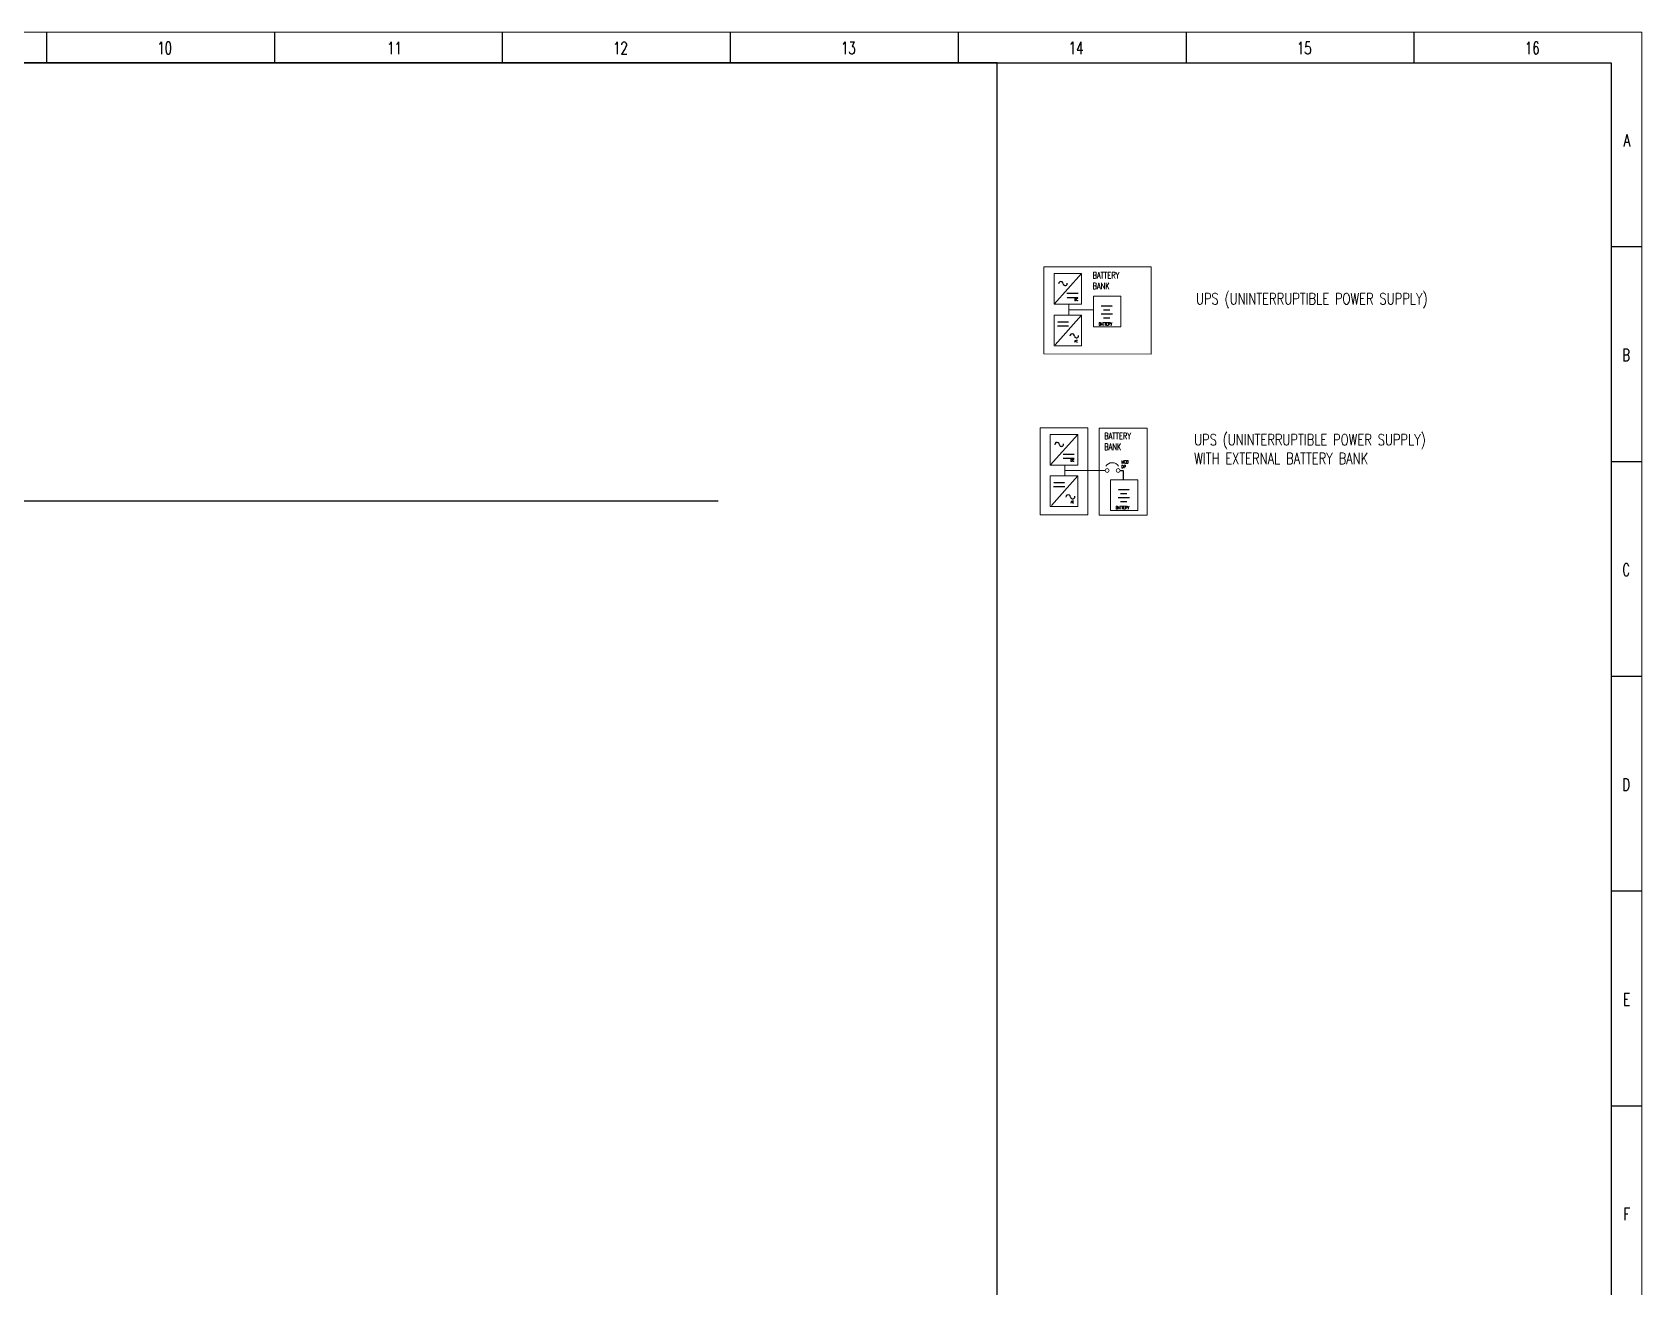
# Model space of a CAD drawing. Header units: millimetres. Extents: x 9457918 to 13593166, y 4220846 to 4815071.
# Drawn here: x 9927343 to 10298322, y 4525796 to 4815071 of the extents above; entities that cross this region are included whole.
import ezdxf

# ---------------------------------------------------------------- set-up
doc = ezdxf.new("R2010")
doc.units = ezdxf.units.MM
doc.linetypes.add('HIDDEN2', pattern=[0.1875, 0.125, -0.0625])
for name, color, linetype in [('BORDER', 7, 'Continuous'), ('FREE-TEXT', 7, 'Continuous'), ('TEG BORDER', 7, 'Continuous')]:
    doc.layers.add(name, color=color, linetype=linetype)
doc.styles.get("Standard").update_dxf_attribs({"font": 'romanc.SHX', "width": 0.75, "bigfont": 'hztxt.shx'})
doc.styles.add('TEG BORDER', font='txt_qlt.shx', dxfattribs={"width": 0.7, "bigfont": 'hztxt.shx'})

# ---------------------------------------------------------------- blocks, each defined once
blk = doc.blocks.new('TEG BORDER A2')
for p, q in [((334.12, 420), (334.12, 415)), ((371.25, 420), (371.25, 415)), ((408.37, 420), (408.37, 415)), ((445.5, 420), (445.5, 415)), ((482.62, 420), (482.62, 415)), ((519.75, 420), (519.75, 415)), ((556.87, 420), (556.87, 415)), ((594, 385), (589, 385)), ((594, 350), (589, 350)), ((594, 315), (589, 315)), ((594, 280), (589, 280)), ((594, 245), (589, 245))]:
    blk.add_line(p, q)
at = {"linetype": 'Continuous'}
blk.add_line((489, 415), (5, 415), dxfattribs=at)
at = {"color": 5, "lineweight": 15}
blk.add_lwpolyline([(0, 420), (594, 420), (594, 0), (0, 0)], close=True, dxfattribs=at)
blk.add_lwpolyline([(5, 415), (589, 415), (589, 5), (5, 5)], close=True)
at = {"layer": 'TEG BORDER'}
blk.add_line((489, 116), (489, 415), dxfattribs=at)
at = {"char_height": 2, "width": 2, "style": 'TEG BORDER'}
for s, insert, attachment_point in [('\\pi2.2204e-016;10', (352.17, 418.41), 1), ('\\pi0.3;11', (389.3, 418.41), 1), ('\\pi2.2204e-016;12', (426.42, 418.41), 1), ('\\pi2.2204e-016;13', (463.55, 418.41), 1), ('\\pi-0.033333;14', (500.67, 418.41), 1), ('\\pi2.2204e-016;15', (537.8, 418.41), 1), ('\\pi0.033333;16', (574.92, 418.41), 1), ('A', (592.09, 403.39), 3), ('B', (592.09, 368.39), 3), ('C', (592.09, 333.39), 3), ('D', (592.09, 298.39), 3), ('E', (592.09, 263.39), 3), ('F', (592.09, 228.39), 3)]:
    blk.add_mtext(s, dxfattribs=dict(at, insert=insert, attachment_point=attachment_point))

msp = doc.modelspace()

# ---------------------------------------------------------------- linework, layer by layer
at = {"linetype": 'ByBlock', "lineweight": 5}
for p, q in [((10166252, 4752343), (10166252, 4751608)), ((10166252, 4751608), (10166252, 4750354)), ((10166252, 4751089), (10171930, 4751089)), ((10166252, 4750354), (10166252, 4749836)), ((10165361, 4715267), (10165361, 4714532)), ((10165361, 4714532), (10165361, 4713279)), ((10165361, 4714013), (10174654, 4714013)), ((10165361, 4713279), (10165361, 4712760))]:
    msp.add_line(p, q, dxfattribs=at)
for points in [[(10160522, 4760957), (10185205, 4760957), (10185205, 4740820), (10160522, 4740903)], [(10162860, 4759421), (10169200, 4759421), (10169200, 4752343), (10162860, 4752343)], [(10171930, 4754195), (10178270, 4754195), (10178270, 4747116), (10171930, 4747116)], [(10162860, 4749836), (10169200, 4749836), (10169200, 4742757), (10162860, 4742757)], [(10159631, 4723881), (10170657, 4723881), (10170657, 4703827), (10159631, 4703827)], [(10173287, 4723799), (10184314, 4723799), (10184314, 4703745), (10173287, 4703745)], [(10161969, 4722345), (10168309, 4722345), (10168309, 4715267), (10161969, 4715267)], [(10161969, 4712760), (10168309, 4712760), (10168309, 4705682), (10161969, 4705682)], [(10175847, 4711836), (10182187, 4711836), (10182187, 4704758), (10175847, 4704758)]]:
    msp.add_lwpolyline(points, close=True, dxfattribs=at)
at = {"lineweight": 15}
for centre in [(10175102, 4714013), (10177642, 4714015)]:
    msp.add_circle(centre, 448, dxfattribs=at)
msp.add_arc((10176259, 4713994), 1801, 34.33761, 145.81293, dxfattribs=at)
at = {"layer": 'BORDER', "color": 0}
for p, q in [((10162860, 4752343), (10169200, 4759421)), ((10165814, 4754861), (10168392, 4754861)), ((10163145, 4742982), (10169200, 4749829)), ((10176300, 4750081), (10173722, 4750081)), ((10175747, 4751006), (10174274, 4751006)), ((10175747, 4749156), (10174274, 4749156)), ((10166224, 4747307), (10163645, 4747307)), ((10161969, 4715267), (10168309, 4722345)), ((10164923, 4717785), (10167501, 4717785)), ((10162253, 4705907), (10168309, 4712753)), ((10165332, 4710231), (10162754, 4710231)), ((10180217, 4707723), (10177638, 4707723)), ((10179664, 4708647), (10178191, 4708647)), ((10179664, 4706798), (10178191, 4706798))]:
    msp.add_line(p, q, dxfattribs=at)
at = {"layer": 'BORDER', "color": 0, "linetype": 'HIDDEN2'}
for p, q in [((10165814, 4753936), (10168392, 4753936)), ((10176300, 4751930), (10173722, 4751930)), ((10176300, 4750081), (10173722, 4750081)), ((10175747, 4751006), (10174274, 4751006)), ((10175747, 4749156), (10174274, 4749156)), ((10166224, 4748231), (10163645, 4748231)), ((10164923, 4716861), (10167501, 4716861)), ((10165332, 4711156), (10162754, 4711156)), ((10180217, 4709572), (10177638, 4709572)), ((10180217, 4707723), (10177638, 4707723)), ((10179664, 4708647), (10178191, 4708647)), ((10179664, 4706798), (10178191, 4706798))]:
    msp.add_line(p, q, dxfattribs=at)
at = {"layer": 'BORDER', "color": 0}
for centre, radius, start, end in [((10164438, 4757035), 542, 359.39777, 179.39777), ((10165447, 4757126), 477, 191.70527, 11.70527), ((10167028, 4744960), 542, 359.39777, 179.39777), ((10168037, 4745051), 477, 191.70527, 11.70527), ((10163547, 4719959), 542, 359.39777, 179.39777), ((10164556, 4720050), 477, 191.70527, 11.70527), ((10166137, 4707885), 542, 359.39777, 179.39777), ((10167146, 4707976), 477, 191.70527, 11.70527)]:
    msp.add_arc(centre, radius, start, end, dxfattribs=at)
at = {"layer": 'FREE-TEXT'}
for p, q in [((10175011, 4751930), (10174274, 4751930)), ((10178090, 4714015), (10178816, 4714015)), ((10178816, 4714015), (10178816, 4711836)), ((10178927, 4709572), (10178191, 4709572))]:
    msp.add_line(p, q, dxfattribs=at)
at = {"layer": 'FREE-TEXT', "color": 0}
msp.add_line((9500654, 4707044), (10085446, 4707044), dxfattribs=at)

# ---------------------------------------------------------------- block references
at = {"xscale": 1414.822142748791, "yscale": 1414.822142748791, "zscale": 1414.822142748791}
msp.add_blockref('TEG BORDER A2', (9457918, 4220846), dxfattribs=at)

# ---------------------------------------------------------------- texts
at = {"char_height": 1491.8, "width": 11685.06, "attachment_point": 1}
for insert in [(10171730, 4759775), (10174411, 4722699)]:
    msp.add_mtext('BATTERY\\PBANK', dxfattribs=dict(at, insert=insert))
note = msp.add_mtext_dynamic_manual_height_columns(' ', width=3.34, gutter_width=12.5, heights=[1.83, 0], dxfattribs=dict(insert=(10167545, 4753682), char_height=1101.36, attachment_point=1))
for column, words in zip(note.columns.linked_columns, ['{\\H0.47356x;DC} ']):
    column.text = words
at = {"attachment_point": 1}
for s, width, heights, insert, char_height in [('UPS (UNINTERRUPTIBLE POWER SUPPLY) ', 117577.21, [16715], (10195563, 4754912), 2594.79), ('BATTERY', 12.43, [0], (10173147, 4748109), 652), ('UPS (UNINTERRUPTIBLE POWER SUPPLY) \\PWITH EXTERNAL BATTERY BANK{\\H2.1667x; }', 117577.21, [16715], (10195155, 4722412), 2594.79), ('MCB\\PDP', 12.43, [0], (10178396, 4716312), 652), ('BATTERY', 12.43, [0], (10177063, 4705750), 652)]:
    msp.add_mtext_dynamic_manual_height_columns(s, width=width, gutter_width=12.5, heights=heights, dxfattribs=dict(at, insert=insert, char_height=char_height))
note = msp.add_mtext_dynamic_manual_height_columns(' ', width=3.34, gutter_width=12.5, heights=[1.83, 0], dxfattribs=dict(insert=(10167545, 4744097), char_height=1101.36, attachment_point=1))
for column, words in zip(note.columns.linked_columns, ['{\\H0.47356x;AC} ']):
    column.text = words
note = msp.add_mtext_dynamic_manual_height_columns(' ', width=3.34, gutter_width=12.5, heights=[1.83, 0], dxfattribs=dict(insert=(10166653, 4716606), char_height=1101.36, attachment_point=1))
for column, words in zip(note.columns.linked_columns, ['{\\H0.47356x;DC} ']):
    column.text = words
note = msp.add_mtext_dynamic_manual_height_columns(' ', width=3.34, gutter_width=12.5, heights=[1.83, 0], dxfattribs=dict(insert=(10166653, 4707021), char_height=1101.36, attachment_point=1))
for column, words in zip(note.columns.linked_columns, ['{\\H0.47356x;AC} ']):
    column.text = words

doc.saveas('drawing.dxf')
